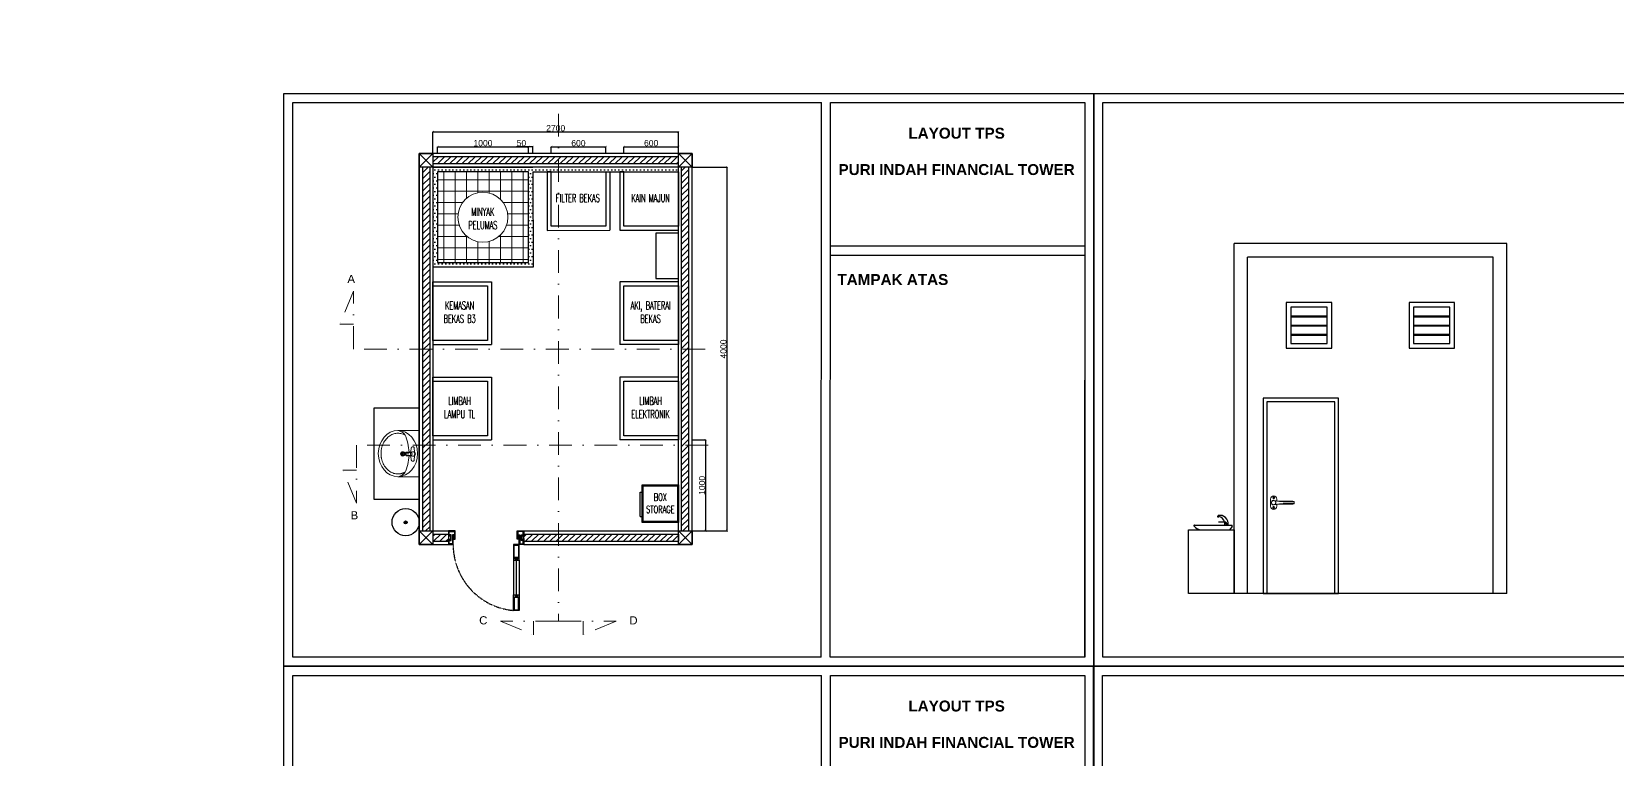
# Model space of a CAD drawing. Header units: millimetres. Extents: x -115011 to 94068, y -14280 to 53583.
# Drawn here: x 8364 to 25805, y 16428 to 24430 of the extents above; entities that cross this region are included whole.
import ezdxf

# ---------------------------------------------------------------- set-up
doc = ezdxf.new("R2010")
doc.units = ezdxf.units.MM
for name, pattern in [('DASHDOT', [1, 0.5, -0.25, 0, -0.25]), ('DASHED', [0.75, 0.5, -0.25]), ('HIDDEN', [0.375, 0.25, -0.125])]:
    doc.linetypes.add(name, pattern=pattern)
doc.layers.add('001_Dark_1 5', color=7, linetype='Continuous', lineweight=0)
doc.layers.add('inst ME', color=7, linetype='Continuous', lineweight=13)
doc.layers.add('ALM', color=120, linetype='Continuous')
doc.styles.add('300', font='rs.shx', dxfattribs={"width": 0.6, "height": 100})
doc.styles.get("Standard").update_dxf_attribs({"font": 'arial.ttf'})
doc.dimstyles.new('ISO-25', dxfattribs={"dimtxt": 67.5, "dimasz": 22.5, "dimexe": 1.25, "dimexo": 0.625, "dimgap": 5.63, "dimtad": 1, "dimtoh": 1, "dimdec": 0, "dimtxsty": 'Standard', "dimblk": 'ARCHTICK', "dimcen": 2.5, "dimclrd": 40, "dimclre": 40, "dimclrt": 1, "dimadec": 0, "dimazin": 0, "dimtfac": 1, "dimtdec": 0, "dimtmove": 0, "dimatfit": 3, "dimldrblk": 'BOXFILLED', "dimfxl": 1, "dimarcsym": 0})
pattern_1 = [(45, (6508.877, 15647.33), (-33.67596, 33.67596), [])]

# ---------------------------------------------------------------- blocks, each defined once
blk = doc.blocks.new('A$C33FC0FF0')
at = {"lineweight": 5}
for p, q in [((0, 0.451), (0.508, 0.451)), ((0, 0.216), (0, 0.451)), ((0.179, 0.373), (0.179, 0.381)), ((0.235, 0.357), (0.189, 0.363)), ((0.193, 0.394), (0.234, 0.398)), ((0.234, 0.38), (0.24, 0.306)), ((0.241, 0.356), (0.245, 0.306)), ((0.276, 0.355), (0.271, 0.306)), ((0.283, 0.38), (0.277, 0.306)), ((0.281, 0.357), (0.327, 0.363)), ((0.324, 0.394), (0.283, 0.398)), ((0.337, 0.373), (0.337, 0.381)), ((0.508, 0.216), (0.508, 0.451)), ((0.284, 0.267), (0.232, 0.267)), ((0.248, 0.297), (0.25, 0.284)), ((0.258, 0.336), (0.258, 0.239)), ((0.268, 0.297), (0.266, 0.284))]:
    blk.add_line(p, q, dxfattribs=at)
for radius in [0.0238, 0.0218, 0.0168]:
    blk.add_circle((0.257, 0.268), radius, dxfattribs=at)
for centre, radius, start, end in [((0.192, 0.381), 0.0129, 87.0247, 181.3762), ((0.19, 0.375), 0.0115, 188.6096, 263.9713), ((0.258, 0.38), 0.0249, 351.5466, 188.4534), ((0.233, 0.41), 0.0115, 274.681, 310.7525), ((0.258, 0.38), 0.0277, 49.1745, 130.7525), ((0.258, 0.38), 0.0219, 37.1419, 142.8581), ((0.258, 0.355), 0.0175, 352.5304, 188.6494), ((0.243, 0.359), 0.00379, 241.8872, 322.8859), ((0.26, 0.377), 0.0251, 235.2792, 265.1488), ((0.256, 0.38), 0.0276, 274.5723, 303.0138), ((0.274, 0.359), 0.00379, 217.1141, 298.1128), ((0.284, 0.41), 0.0115, 229.1745, 265.319), ((0.324, 0.381), 0.0129, 358.6238, 92.9753), ((0.326, 0.375), 0.0115, 276.0287, 351.3904), ((0.136, 0.189), 0.138, 131.9061, 168.5305), ((0.255, -0.167), 0.505, 91.752, 114.6686), ((0.258, 0.315), 0.0207, 206.0612, 333.9388), ((0.258, 0.313), 0.015, 209.6977, 330.3023), ((0.258, 0.291), 0.0104, 220.6132, 319.3868), ((0.255, -0.167), 0.505, 65.3314, 87.4489), ((0.373, 0.189), 0.138, 11.4697, 48.0939)]:
    blk.add_arc(centre, radius, start, end, dxfattribs=at)
at = {"lineweight": 5, "extrusion": (5.55112e-17, -3.33067e-16, -1)}
blk.add_ellipse((0.254, 0.216), major_axis=(0.254, 0), ratio=0.850394, dxfattribs=at)
at = {"lineweight": 5}
blk.add_open_spline([(0.457, 0.295), (0.458, 0.293), (0.459, 0.291), (0.46, 0.288), (0.461, 0.287), (0.462, 0.285), (0.462, 0.284), (0.463, 0.283), (0.463, 0.283), (0.463, 0.282), (0.464, 0.281), (0.464, 0.28), (0.465, 0.279), (0.466, 0.277), (0.466, 0.276), (0.467, 0.274), (0.467, 0.273), (0.468, 0.271), (0.468, 0.27), (0.469, 0.268), (0.469, 0.267), (0.47, 0.265), (0.47, 0.265), (0.47, 0.264), (0.47, 0.264), (0.471, 0.263), (0.471, 0.262), (0.471, 0.261), (0.471, 0.261), (0.472, 0.26), (0.472, 0.26), (0.472, 0.26), (0.472, 0.259), (0.472, 0.258), (0.472, 0.258), (0.473, 0.257), (0.473, 0.256), (0.473, 0.255), (0.473, 0.255), (0.473, 0.253), (0.474, 0.252), (0.474, 0.25), (0.474, 0.249), (0.475, 0.247), (0.475, 0.247), (0.475, 0.245), (0.475, 0.244), (0.476, 0.242), (0.476, 0.241), (0.476, 0.239), (0.476, 0.238), (0.477, 0.236), (0.477, 0.235), (0.477, 0.233), (0.477, 0.232), (0.477, 0.229), (0.478, 0.228), (0.478, 0.224), (0.478, 0.222), (0.478, 0.219), (0.478, 0.218), (0.478, 0.217), (0.478, 0.216), (0.478, 0.216), (0.478, 0.202), (0.476, 0.187), (0.469, 0.164), (0.466, 0.157), (0.459, 0.141), (0.455, 0.134), (0.449, 0.125), (0.448, 0.123), (0.443, 0.116), (0.439, 0.111), (0.428, 0.099), (0.421, 0.092), (0.407, 0.08), (0.399, 0.074), (0.383, 0.064), (0.374, 0.059), (0.356, 0.05), (0.347, 0.047), (0.329, 0.04), (0.319, 0.038), (0.305, 0.035), (0.3, 0.034), (0.291, 0.032), (0.286, 0.032), (0.277, 0.031), (0.272, 0.03), (0.263, 0.03), (0.259, 0.03), (0.254, 0.03), (0.254, 0.03), (0.249, 0.03), (0.245, 0.03), (0.236, 0.03), (0.231, 0.031), (0.222, 0.032), (0.217, 0.032), (0.208, 0.034), (0.203, 0.035), (0.189, 0.038), (0.179, 0.04), (0.161, 0.047), (0.152, 0.05), (0.134, 0.059), (0.125, 0.064), (0.109, 0.074), (0.101, 0.08), (0.087, 0.092), (0.08, 0.099), (0.068, 0.112), (0.062, 0.119), (0.053, 0.134), (0.049, 0.141), (0.042, 0.157), (0.039, 0.164), (0.032, 0.187), (0.03, 0.202), (0.03, 0.23), (0.032, 0.245), (0.039, 0.268), (0.042, 0.275), (0.047, 0.287), (0.049, 0.291), (0.051, 0.294)], degree=3, knots=[2.909358, 2.909358, 2.909358, 2.909358, 3.057135, 3.057135, 3.131023, 3.131023, 3.204911, 3.204911, 3.223577, 3.223577, 3.278799, 3.278799, 3.352687, 3.352687, 3.426575, 3.426575, 3.500463, 3.500463, 3.574351, 3.574351, 3.64824, 3.64824, 3.685184, 3.685184, 3.722128, 3.722128, 3.759072, 3.759072, 3.796016, 3.796016, 3.796675, 3.796675, 3.83296, 3.83296, 3.869904, 3.869904, 3.906848, 3.906848, 3.943792, 3.943792, 4.01768, 4.01768, 4.091568, 4.091568, 4.165457, 4.165457, 4.239345, 4.239345, 4.313233, 4.313233, 4.387121, 4.387121, 4.461009, 4.461009, 4.534897, 4.534897, 4.682673, 4.682673, 4.83045, 4.83045, 4.904338, 4.904338, 4.942871, 4.942871, 4.942871, 5.090647, 5.090647, 5.164535, 5.164535, 5.238424, 5.238424, 5.257089, 5.257089, 5.312312, 5.312312, 5.3862, 5.3862, 5.460088, 5.460088, 5.533976, 5.533976, 5.607864, 5.607864, 5.681752, 5.681752, 5.718696, 5.718696, 5.755641, 5.755641, 5.792585, 5.792585, 5.829529, 5.829529, 5.830188, 5.830188, 5.866473, 5.866473, 5.903417, 5.903417, 5.940361, 5.940361, 5.977305, 5.977305, 6.051193, 6.051193, 6.125081, 6.125081, 6.198969, 6.198969, 6.272857, 6.272857, 6.346746, 6.346746, 6.420634, 6.420634, 6.494522, 6.494522, 6.56841, 6.56841, 6.716186, 6.716186, 6.863963, 6.863963, 6.937851, 6.937851, 6.976384, 6.976384, 6.976384, 6.976384], dxfattribs=at)
blk = doc.blocks.new('_ArchTick')
at = {"color": 0, "linetype": 'ByBlock', "const_width": 0.15}
blk.add_lwpolyline([(-0.5, -0.5), (0.5, 0.5)], dxfattribs=at)
blk = doc.blocks.new('*D18')
at = {"color": 40, "lineweight": -2, "transparency": 16777216}
for p, q in [((15628, 22940), (16014, 22940)), ((16013, 18940), (16013, 22940)), ((15628, 18940), (16014, 18940))]:
    blk.add_line(p, q, dxfattribs=at)
at = {"layer": 'Defpoints', "color": 0, "transparency": 16777216}
for p in [(15628, 22940), (16013, 22940), (15628, 18940)]:
    blk.add_point(p, dxfattribs=at)
at = {"color": 40, "lineweight": -2, "transparency": 16777216, "xscale": 22.5, "yscale": 22.5, "zscale": 22.5}
for p, rotation in [((16013, 22940), 90), ((16013, 18940), 270)]:
    blk.add_blockref('_ArchTick', p, dxfattribs=dict(at, rotation=rotation))
at = {"color": 1, "transparency": 16777216, "insert": (15973, 20940), "char_height": 67.5, "attachment_point": 5, "rotation": 90}
blk.add_mtext('4000', dxfattribs=at)
blk = doc.blocks.new('_BoxFilled')
at = {"color": 0, "linetype": 'ByBlock', "lineweight": -2}
blk.add_line((-0.5, 0), (-1, 0), dxfattribs=at)
at = {"color": 0, "linetype": 'ByBlock'}
blk.add_solid([(-0.5, 0.5), (0.5, 0.5), (-0.5, -0.5), (0.5, -0.5)], dxfattribs=at)
blk = doc.blocks.new('*D24')
at = {"color": 40, "lineweight": -2, "transparency": 16777216}
for p, q in [((12778, 23090), (12778, 23330)), ((12778, 23328), (15478, 23328)), ((15478, 23090), (15478, 23330))]:
    blk.add_line(p, q, dxfattribs=at)
at = {"layer": 'Defpoints', "color": 0, "transparency": 16777216}
for p in [(15478, 23328), (12778, 23090), (15478, 23090)]:
    blk.add_point(p, dxfattribs=at)
at = {"color": 40, "lineweight": -2, "transparency": 16777216, "xscale": 22.5, "yscale": 22.5, "zscale": 22.5, "rotation": 180}
blk.add_blockref('_ArchTick', (12778, 23328), dxfattribs=at)
at = {"color": 40, "lineweight": -2, "transparency": 16777216, "xscale": 22.5, "yscale": 22.5, "zscale": 22.5}
blk.add_blockref('_ArchTick', (15478, 23328), dxfattribs=at)
at = {"color": 1, "transparency": 16777216, "insert": (14128, 23368), "char_height": 67.5, "attachment_point": 5}
blk.add_mtext('2700', dxfattribs=at)
blk = doc.blocks.new('*D19')
at = {"color": 40, "lineweight": -2, "transparency": 16777216}
for p, q in [((12828, 23090), (12828, 23165)), ((12828, 23164), (13828, 23164)), ((13828, 23090), (13828, 23165))]:
    blk.add_line(p, q, dxfattribs=at)
at = {"layer": 'Defpoints', "color": 0, "transparency": 16777216}
for p in [(12828, 23090), (13828, 23164), (13828, 23090)]:
    blk.add_point(p, dxfattribs=at)
at = {"color": 40, "lineweight": -2, "transparency": 16777216, "xscale": 22.5, "yscale": 22.5, "zscale": 22.5, "rotation": 180}
blk.add_blockref('_ArchTick', (12828, 23164), dxfattribs=at)
at = {"color": 40, "lineweight": -2, "transparency": 16777216, "xscale": 22.5, "yscale": 22.5, "zscale": 22.5}
blk.add_blockref('_ArchTick', (13828, 23164), dxfattribs=at)
at = {"color": 1, "transparency": 16777216, "insert": (13328, 23204), "char_height": 67.5, "attachment_point": 5}
blk.add_mtext('1000', dxfattribs=at)
blk = doc.blocks.new('*D20')
at = {"color": 40, "lineweight": -2, "transparency": 16777216}
for p, q in [((13828, 23164), (13697, 23164)), ((13828, 23090), (13828, 23165)), ((13878, 23164), (13828, 23164)), ((13878, 23090), (13878, 23165))]:
    blk.add_line(p, q, dxfattribs=at)
at = {"layer": 'Defpoints', "color": 0, "transparency": 16777216}
for p in [(13828, 23164), (13828, 23090), (13878, 23090)]:
    blk.add_point(p, dxfattribs=at)
at = {"color": 40, "lineweight": -2, "transparency": 16777216, "xscale": 22.5, "yscale": 22.5, "zscale": 22.5, "rotation": 180}
blk.add_blockref('_ArchTick', (13828, 23164), dxfattribs=at)
at = {"color": 40, "lineweight": -2, "transparency": 16777216, "xscale": 22.5, "yscale": 22.5, "zscale": 22.5}
blk.add_blockref('_ArchTick', (13878, 23164), dxfattribs=at)
at = {"color": 1, "transparency": 16777216, "insert": (13751, 23204), "char_height": 67.5, "attachment_point": 5}
blk.add_mtext('50', dxfattribs=at)
blk = doc.blocks.new('*D21')
at = {"color": 40, "lineweight": -2, "transparency": 16777216}
for p, q in [((14078, 23090), (14078, 23165)), ((14078, 23164), (14678, 23164)), ((14678, 23090), (14678, 23165))]:
    blk.add_line(p, q, dxfattribs=at)
at = {"layer": 'Defpoints', "color": 0, "transparency": 16777216}
for p in [(14078, 23090), (14678, 23164), (14678, 23090)]:
    blk.add_point(p, dxfattribs=at)
at = {"color": 40, "lineweight": -2, "transparency": 16777216, "xscale": 22.5, "yscale": 22.5, "zscale": 22.5, "rotation": 180}
blk.add_blockref('_ArchTick', (14078, 23164), dxfattribs=at)
at = {"color": 40, "lineweight": -2, "transparency": 16777216, "xscale": 22.5, "yscale": 22.5, "zscale": 22.5}
blk.add_blockref('_ArchTick', (14678, 23164), dxfattribs=at)
at = {"color": 1, "transparency": 16777216, "insert": (14378, 23204), "char_height": 67.5, "attachment_point": 5}
blk.add_mtext('600', dxfattribs=at)
blk = doc.blocks.new('*D22')
at = {"color": 40, "lineweight": -2, "transparency": 16777216}
for p, q in [((14878, 23090), (14878, 23165)), ((14878, 23164), (15478, 23164)), ((15478, 23090), (15478, 23165))]:
    blk.add_line(p, q, dxfattribs=at)
at = {"layer": 'Defpoints', "color": 0, "transparency": 16777216}
for p in [(14878, 23090), (15478, 23164), (15478, 23090)]:
    blk.add_point(p, dxfattribs=at)
at = {"color": 40, "lineweight": -2, "transparency": 16777216, "xscale": 22.5, "yscale": 22.5, "zscale": 22.5, "rotation": 180}
blk.add_blockref('_ArchTick', (14878, 23164), dxfattribs=at)
at = {"color": 40, "lineweight": -2, "transparency": 16777216, "xscale": 22.5, "yscale": 22.5, "zscale": 22.5}
blk.add_blockref('_ArchTick', (15478, 23164), dxfattribs=at)
at = {"color": 1, "transparency": 16777216, "insert": (15178, 23204), "char_height": 67.5, "attachment_point": 5}
blk.add_mtext('600', dxfattribs=at)
blk = doc.blocks.new('*D23')
at = {"color": 40, "lineweight": -2, "transparency": 16777216}
for p, q in [((15628, 19940), (15779, 19940)), ((15778, 18940), (15778, 19940)), ((15628, 18940), (15779, 18940))]:
    blk.add_line(p, q, dxfattribs=at)
at = {"layer": 'Defpoints', "color": 0, "transparency": 16777216}
for p in [(15628, 19940), (15778, 19940), (15628, 18940)]:
    blk.add_point(p, dxfattribs=at)
at = {"color": 40, "lineweight": -2, "transparency": 16777216, "xscale": 22.5, "yscale": 22.5, "zscale": 22.5}
for p, rotation in [((15778, 19940), 90), ((15778, 18940), 270)]:
    blk.add_blockref('_ArchTick', p, dxfattribs=dict(at, rotation=rotation))
at = {"color": 1, "transparency": 16777216, "insert": (15738, 19440), "char_height": 67.5, "attachment_point": 5, "rotation": 90}
blk.add_mtext('1000', dxfattribs=at)
blk = doc.blocks.new('*D32')
at = {"color": 40, "lineweight": -2, "transparency": 16777216}
for p, q in [((11250, 53571), (8448, 53571)), ((8449, 32571), (8449, 53571)), ((11250, 32571), (8448, 32571)), ((21069, 2671), (21069, 2520)), ((22069, 2671), (22069, 2520)), ((21069, 2522), (22069, 2522))]:
    blk.add_line(p, q, dxfattribs=at)
at = {"layer": 'Defpoints', "color": 0, "transparency": 16777216}
for p in [(8449, 53571), (11251, 53571), (11251, 32571), (21069, 2672), (22069, 2672), (22069, 2522)]:
    blk.add_point(p, dxfattribs=at)
at = {"color": 40, "lineweight": -2, "transparency": 16777216, "xscale": 22.5, "yscale": 22.5, "zscale": 22.5}
for p, rotation in [((8449, 53571), 90), ((8449, 32571), 270), ((21069, 2522), 180)]:
    blk.add_blockref('_ArchTick', p, dxfattribs=dict(at, rotation=rotation))
blk.add_blockref('_ArchTick', (22069, 2522), dxfattribs=at)
at = {"color": 1, "transparency": 16777216, "insert": (8409, 43071), "char_height": 67.5, "attachment_point": 5, "rotation": 90}
blk.add_mtext('21000', dxfattribs=at)
at = {"color": 1, "transparency": 16777216, "insert": (21569, 2562), "char_height": 67.5, "attachment_point": 5}
blk.add_mtext('1000', dxfattribs=at)

msp = doc.modelspace()

# ---------------------------------------------------------------- hatches: boundary and pattern name
at = {"true_color": 0xed1f24}
h = msp.add_hatch(dxfattribs=at)
h.set_pattern_fill('ANSI31', color=240, scale=15)
h.set_pattern_definition(pattern_1)
h.paths.add_polyline_path([(15592.7, 22939.9), (15512.7, 22939.9), (15512.7, 18939.9), (15592.7, 18939.9)])
h.paths.add_polyline_path([(12777.7, 23054.9), (12777.7, 22974.9), (15477.7, 22974.9), (15477.7, 23054.9)])
h.paths.add_polyline_path([(12662.7, 18939.9), (12742.7, 18939.9), (12742.7, 22939.9), (12662.7, 22939.9)])
h = msp.add_hatch()
h.set_pattern_fill('DOTS', color=256, scale=25)
h.set_pattern_definition([(0, (6508.877, 15647.33), (19.84375, 39.6875), [0, -39.6875])])
h.paths.add_polyline_path([(15477.7, 22939.9), (12777.7, 22939.9), (12777.7, 21839.9), (13877.7, 21839.9), (13875.9, 22889.9), (15477.7, 22889.9)])
h.paths.add_polyline_path([(13827.7, 22889.9), (13827.7, 21889.9), (12827.7, 21889.9), (12827.7, 22889.9)], flags=16)
h = msp.add_hatch(dxfattribs=at)
h.set_pattern_fill('ANSI31', color=240, scale=15)
h.set_pattern_definition(pattern_1)
h.paths.add_polyline_path([(12777.7, 18904.9), (12777.7, 18824.9), (12947.4, 18824.9), (12947.4, 18904.9)])
h = msp.add_hatch(dxfattribs=at)
h.set_pattern_fill('ANSI31', color=240, scale=15)
h.set_pattern_definition([(45, (6236.53, 15647.33), (-33.67596, 33.67596), [])])
h.paths.add_polyline_path([(13717.1, 18887.5), (13710.3, 18874), (13711.2, 18872.5), (13718, 18886)])
h = msp.add_hatch(dxfattribs=at)
h.set_pattern_fill('ANSI31', color=240, scale=15)
h.set_pattern_definition(pattern_1)
h.paths.add_polyline_path([(13777.7, 18904.9), (13777.7, 18824.9), (15477.7, 18824.9), (15477.7, 18904.9)])
at = {"layer": 'inst ME'}
h = msp.add_hatch(dxfattribs=at)
h.set_pattern_fill('ANSI37', color=129, scale=1000, angle=45)
h.set_pattern_definition([(90, (10771.03, 9925.95), (-125, 0), []), (180, (10771.03, 9925.95), (-7e-15, -125), [])])
h.paths.add_polyline_path([(13827.7, 22889.9), (12827.7, 22889.9), (12827.7, 21889.9), (13827.7, 21889.9)])
h.paths.add_polyline_path([(13602.7, 22389.9, -1), (13052.7, 22389.9, -1)], flags=16)
h.paths.add_polyline_path([(13204.7, 22309.7), (13449.8, 22309.7), (13449.8, 22441.7), (13204.7, 22441.7)], flags=8)

# ---------------------------------------------------------------- linework, layer by layer
at = {"linetype": 'Continuous'}
for p, q in [((15055.5, 19365.5), (15077.7, 19365.5)), ((15055.5, 19098.8), (15055.5, 19365.5)), ((15077.7, 19447.6), (15477.7, 19447.6)), ((15077.7, 19032.2), (15077.7, 19447.6)), ((15088.9, 19436.5), (15466.6, 19436.5)), ((15088.9, 19043.3), (15088.9, 19436.5)), ((15466.6, 19436.5), (15466.6, 19043.3)), ((15477.7, 19447.6), (15477.7, 19032.2)), ((15477.7, 19032.2), (15077.7, 19032.2)), ((15466.6, 19043.3), (15088.9, 19043.3))]:
    msp.add_line(p, q, dxfattribs=at)
for points in [[(11137.7, 23751), (20047.7, 23751), (20047.7, 17451), (11137.7, 17451), (11137.7, 23751)], [(17051.5, 23751), (20047.7, 23751), (20043.5, 17451), (17047.2, 17451)], [(20047.7, 23751), (28957.7, 23751), (28957.7, 17451), (20047.7, 17451), (20047.7, 23751)], [(17047.3, 17551), (11237.7, 17551), (11237.7, 23651), (17051.4, 23651)], [(17047.3, 17551), (17051.4, 23651)], [(17151.4, 23651), (19947.7, 23651), (19947.7, 17551), (17147.3, 17551)], [(25957.3, 17551), (20147.7, 17551), (20147.7, 23651), (25961.4, 23651)], [(13777.7, 18789.9), (15627.7, 18789.9), (15627.7, 23089.9), (12627.7, 23089.9), (12627.7, 18789.9), (12947.4, 18789.9)], [(15477.7, 23054.9), (12777.7, 23054.9)], [(12627.7, 18939.9), (12627.7, 22939.9)], [(12662.7, 22939.9), (12662.7, 18939.9)], [(12742.7, 22939.9), (12742.7, 18939.9)], [(15477.7, 22974.9), (12777.7, 22974.9)], [(13702.8, 18939.9), (15477.7, 18939.9), (15477.7, 22939.9), (12777.7, 22939.9), (12777.7, 18939.9)], [(12777.7, 22939.9), (12777.7, 21839.9)], [(12777.7, 22939.9), (13875.8, 22939.9)], [(13877.9, 22889.9), (13879.7, 21839.9), (12777.7, 21839.9)], [(12827.7, 21889.9), (13827.7, 21889.9), (13827.7, 22889.9), (12827.7, 22889.9), (12827.7, 21889.9)], [(13877.9, 22889.9), (15477.7, 22889.9)], [(14077.9, 22889.9), (14032.9, 22889.9), (14032.9, 22289.9), (14032.9, 22244.9), (14723.3, 22245.9)], [(14077.9, 22889.9), (14677.9, 22889.9), (14677.9, 22289.9), (14077.9, 22289.9), (14077.9, 22889.9)], [(14678.3, 22889.9), (14723.3, 22889.9), (14723.3, 22245.9)], [(14877.7, 22889.9), (14832.7, 22889.9), (14832.7, 22245.9)], [(14877.7, 22889.9), (15477.7, 22889.9), (15477.7, 22289.9), (14877.7, 22289.9), (14877.7, 22889.9)], [(15512.7, 18939.9), (15512.7, 22939.9)], [(15592.7, 18939.9), (15592.7, 22939.9)], [(14832.7, 22246.1), (15477.7, 22247.1)], [(15227.7, 22213.7), (15227.7, 21713.7), (15477.7, 21713.7), (15477.7, 22213.7), (15227.7, 22213.7)], [(17150.3, 22073.2), (19947.7, 22073.2)], [(21588.9, 18250.2), (21588.9, 22100.2)], [(24588.9, 22100.2), (21588.9, 22100.2)], [(24588.9, 18250.2), (24588.9, 22100.2)], [(17150.3, 21973.2), (19947.7, 21973.2)], [(21738.9, 18250.2), (21738.9, 21950.2)], [(24438.9, 21950.2), (21738.9, 21950.2)], [(24438.9, 18250.2), (24438.9, 21950.2)], [(12777.7, 21635.3), (12777.7, 21680.3), (13377.7, 21680.3), (13422.7, 21680.3), (13421.7, 20989.9)], [(13377.7, 21634.9), (13377.7, 21034.9), (12777.7, 21034.9), (12777.7, 21634.9), (13377.7, 21634.9)], [(15477.7, 21635.3), (15477.7, 21680.3), (14877.7, 21680.3), (14832.7, 21680.3), (14833.8, 20989.9)], [(15477.7, 21635.3), (15477.7, 21035.3), (14877.7, 21035.3), (14877.7, 21635.3), (15477.7, 21635.3)], [(22613.9, 21400.2), (22213.9, 21400.2), (22213.9, 21000.2), (22613.9, 21000.2), (22613.9, 21400.2)], [(22213.9, 21303.6), (22613.9, 21303.6)], [(22213.9, 21293.6), (22613.9, 21293.6)], [(23963.9, 21400.2), (23563.9, 21400.2), (23563.9, 21000.2), (23963.9, 21000.2), (23963.9, 21400.2)], [(23563.9, 21303.6), (23963.9, 21303.6)], [(23563.9, 21293.6), (23963.9, 21293.6)], [(22213.9, 21203.6), (22613.9, 21203.6)], [(22213.9, 21193.6), (22613.9, 21193.6)], [(22213.9, 21103.6), (22613.9, 21103.6)], [(23563.9, 21203.6), (23963.9, 21203.6)], [(23563.9, 21193.6), (23963.9, 21193.6)], [(23563.9, 21103.6), (23963.9, 21103.6)], [(12777.7, 21034.9), (12777.7, 20989.9), (13421.7, 20989.9)], [(15477.7, 21034.9), (15477.7, 20989.9), (14833.8, 20989.9)], [(22213.9, 21093.6), (22613.9, 21093.6)], [(23563.9, 21093.6), (23963.9, 21093.6)], [(12777.7, 20585.3), (12777.7, 20630.3), (13377.7, 20630.3), (13422.7, 20630.3), (13421.7, 19939.9)], [(13377.7, 20584.9), (13377.7, 19984.9), (12777.7, 19984.9), (12777.7, 20584.9), (13377.7, 20584.9)], [(15477.7, 20585.3), (15477.7, 20630.3), (14877.7, 20630.3), (14832.7, 20630.3), (14833.8, 19939.9)], [(15477.7, 20585.3), (15477.7, 19985.3), (14877.7, 19985.3), (14877.7, 20585.3), (15477.7, 20585.3)], [(12627.7, 18789.9), (12627.7, 19289.9), (12627.7, 20289.9), (12127.7, 20289.9), (12127.7, 19289.9), (12627.7, 19289.9)], [(22738.9, 18250.2), (22738.9, 20400.2), (21908.5, 20400.2), (21908.5, 18250.2), (22738.9, 18250.2)], [(22698.9, 18250.2), (22698.9, 20360.2), (21948.5, 20360.2), (21948.5, 18250.2)], [(12777.7, 19984.9), (12777.7, 19939.9), (13421.7, 19939.9)], [(15477.7, 19984.9), (15477.7, 19939.9), (14833.8, 19939.9)], [(12461, 19033), (12494.5, 19032.9)], [(12477.7, 19032.9), (12477.7, 19049.6)], [(12477.7, 19049.6), (12477.7, 19016.2)], [(15055.5, 19098.8), (15077.7, 19098.8)], [(21407.8, 19094.8), (21417.3, 19090.7)], [(21410.7, 19102.4), (21413.8, 19107.9)], [(21410.7, 19102.4), (21420.2, 19098.3)], [(21523.5, 19004), (21498.4, 19036.2), (21416.9, 19036.2)], [(21509.1, 19004), (21491.6, 19031), (21416.9, 19036.2)], [(12777.7, 18939.9), (12950.2, 18939.9)], [(12777.7, 18939.9), (13022.2, 18939.9)], [(12777.7, 18904.9), (12947.4, 18904.9)], [(12947.4, 18939.9), (12947.4, 18789.9)], [(13777.7, 18790.1), (13777.7, 18939.9)], [(13777.7, 18904.9), (15477.7, 18904.9)], [(15477.7, 18904.9), (15477.7, 18824.9)], [(21154.5, 19004), (21569.4, 19004)], [(21567.2, 18987.4), (21539.2, 18950.5)], [(12777.7, 18824.9), (12947.4, 18824.9)], [(13777.7, 18824.9), (15477.7, 18824.9)], [(24588.9, 18250.2), (21588.9, 18250.2)], [(11137.7, 17451), (20047.7, 17451), (20047.7, 11151), (11137.7, 11151), (11137.7, 17451)], [(17051.5, 17451), (20047.7, 17451), (20043.5, 11151), (17047.2, 11151)], [(20043.5, 17451), (28953.5, 17451), (28953.5, 11151), (20043.5, 11151), (20043.5, 17451)], [(17047.3, 11251), (11237.7, 11251), (11237.7, 17351), (17051.4, 17351)], [(17047.3, 11251), (17051.4, 17351)], [(17151.4, 17351), (19947.7, 17351), (19947.7, 11251), (17147.3, 11251)], [(25953.1, 11251), (20143.5, 11251), (20143.5, 17351), (25957.2, 17351)]]:
    msp.add_lwpolyline(points)
for points in [[(19943.6, 17551), (17147.3, 17551), (17151.4, 23651), (19947.7, 23651)], [(22663.9, 21450.2), (22163.9, 21450.2), (22163.9, 20950.2), (22663.9, 20950.2)], [(24013.9, 21450.2), (23513.9, 21450.2), (23513.9, 20950.2), (24013.9, 20950.2)], [(21088.9, 18950.5), (21588.9, 18950.5), (21588.9, 18250.2), (21088.9, 18250.2)], [(19943.6, 11251), (17147.3, 11251), (17151.4, 17351), (19947.7, 17351)]]:
    msp.add_lwpolyline(points, close=True)
at = {"color": 1}
for points in [[(12627.7, 23089.9), (12777.7, 23089.9), (12777.7, 22939.9), (12627.7, 22939.9), (12627.7, 23089.9)], [(12627.7, 22939.9), (12777.7, 23089.9)], [(12777.7, 22939.9), (12627.7, 23089.9)], [(15477.7, 23089.9), (15627.7, 23089.9), (15627.7, 22939.9), (15477.7, 22939.9), (15477.7, 23089.9)], [(15477.7, 22939.9), (15627.7, 23089.9)], [(15627.7, 22939.9), (15477.7, 23089.9)], [(12627.7, 18939.9), (12777.7, 18939.9), (12777.7, 18789.9), (12627.7, 18789.9), (12627.7, 18939.9)], [(12627.7, 18789.9), (12777.7, 18939.9)], [(12777.7, 18789.9), (12627.7, 18939.9)], [(15477.7, 18939.9), (15627.7, 18939.9), (15627.7, 18789.9), (15477.7, 18789.9), (15477.7, 18939.9)], [(15477.7, 18789.9), (15627.7, 18939.9)], [(15627.7, 18789.9), (15477.7, 18939.9)]]:
    msp.add_lwpolyline(points, dxfattribs=at)
for centre, radius in [((12477.8, 19036.2), 150), ((12477.7, 19032.9), 16.7), ((12477.7, 19032.9), 6.71)]:
    msp.add_circle(centre, radius)
for centre, radius, start, end in [((21412.5, 19097.4), 5.3, 109.16359, 208.99769), ((21434.8, 19020.2), 90.2, 349.6598, 103.51023), ((21414.3, 19096.2), 6.23, 298.458, 19.70328), ((21409, 19020.7), 78.4, 11.35825, 81.80537), ((21409, 19020.7), 78.4, 347.69394, 7.67308), ((21153.7, 18997.4), 6.68, 83.40232, 225.4), ((21260.1, 19097), 152.4, 223.2171, 254.00817), ((21552.6, 18997.7), 17.9, 324.71605, 20.62727)]:
    msp.add_arc(centre, radius, start, end)
at = {"layer": '001_Dark_1 5', "linetype": 'Continuous'}
for p, q in [((21990.4, 19289.9), (21990.4, 19210.6)), ((22059.2, 19269.6), (22059.2, 19289.9)), ((22059.2, 19210.6), (22059.2, 19230.9)), ((22122, 19266.6), (22221.2, 19266.6)), ((22221.2, 19233.8), (22122, 19233.8)), ((22131.5, 19261), (22248.8, 19261)), ((22248.8, 19239.5), (22131.5, 19239.5)), ((22251.2, 19261), (22251.2, 19239.5))]:
    msp.add_line(p, q, dxfattribs=at)
at = {"layer": '001_Dark_1 5', "linetype": 'DASHED'}
for centre, radius in [((22024.8, 19303.2), 10.6), ((22024.8, 19197.3), 10.6), ((22024.8, 19303.2), 6.35), ((22024.8, 19197.3), 6.35)]:
    msp.add_circle(centre, radius, dxfattribs=at)
at = {"layer": '001_Dark_1 5', "linetype": 'Continuous'}
for centre, radius, start, end in [((22024.8, 19289.9), 34.4, 0, 180), ((22024.8, 19210.6), 34.4, 180, 0), ((22024.8, 19250.2), 25.4, 58.7771, 301.2229), ((22024.8, 19250.2), 23.3, 81.90917, 278.09083), ((22122, 19934.3), 667.7, 261.90917, 270), ((22122, 18566.2), 667.7, 90, 98.09083), ((22140.2, 19766.7), 505.7, 259.55562, 269.02108), ((22140.2, 18733.8), 505.7, 90.97892, 100.44438), ((22219.8, 19160.3), 106.3, 73.28547, 89.26281), ((22219.8, 19340.2), 106.3, 270.73719, 286.71453), ((22250, 19261), 1.19, 0, 73.31327), ((22250, 19239.5), 1.19, 286.68673, 0)]:
    msp.add_arc(centre, radius, start, end, dxfattribs=at)
at = {"layer": '001_Dark_1 5', "linetype": 'DASHED'}
for radius, start, end in [(23.3, 278.09083, 81.90917), (25.4, 301.2229, 58.7771)]:
    msp.add_arc((22024.8, 19250.2), radius, start, end, dxfattribs=at)
at = {"layer": 'ALM'}
for p, q in [((13665.4, 18617.9), (13665.4, 18236.8)), ((13725.3, 18617.9), (13725.3, 18236.8))]:
    msp.add_line(p, q, dxfattribs=at)
for points in [[(12999.8, 18887.5), (13008, 18887.5), (13014.7, 18874), (13022.2, 18874), (13022.2, 18939.9), (12947.4, 18939.9), (12947.4, 18874), (12954.8, 18874), (12961.6, 18887.5), (12969.1, 18887.5), (12969.1, 18865), (12969.1, 18842.5), (12961.6, 18842.5), (12954.8, 18856), (12947.4, 18856), (12947.4, 18790.1), (12999.8, 18790.1)], [(12992.3, 18797.6), (12954.8, 18797.6), (12954.8, 18835), (12976.6, 18835), (12976.6, 18865), (12976.6, 18894.9), (12954.8, 18894.9), (12954.8, 18932.4), (13014.7, 18932.4), (13014.7, 18894.9), (12992.3, 18894.9)], [(13022.2, 18872.5), (13013.8, 18872.5), (13007.1, 18886), (13001.3, 18886), (13001.3, 18865), (13014.7, 18865), (13014.7, 18857.5), (13001.3, 18857.5), (13001.3, 18850), (13022.2, 18850)], [(13725.3, 18887.5), (13717.1, 18887.5), (13710.3, 18874), (13702.8, 18874), (13702.8, 18939.9), (13777.7, 18939.9), (13777.7, 18874), (13770.2, 18874), (13763.5, 18887.5), (13756, 18887.5), (13756, 18865), (13756, 18842.5), (13763.5, 18842.5), (13770.2, 18856), (13777.7, 18856), (13777.7, 18790.1), (13725.3, 18790.1)], [(13702.8, 18872.5), (13711.2, 18872.5), (13718, 18886), (13723.8, 18886), (13723.8, 18865), (13710.3, 18865), (13710.3, 18857.5), (13723.8, 18857.5), (13723.8, 18850), (13702.8, 18850)], [(13732.8, 18797.6), (13770.2, 18797.6), (13770.2, 18835), (13748.5, 18835), (13748.5, 18865), (13748.5, 18894.9), (13770.2, 18894.9), (13770.2, 18932.4), (13710.3, 18932.4), (13710.3, 18894.9), (13732.8, 18894.9)], [(13686.4, 18617.9), (13686.4, 18625.4), (13680.4, 18632.1), (13680.4, 18639.6), (13710.3, 18639.6), (13710.3, 18632.1), (13704.3, 18625.4), (13704.3, 18617.9), (13725.3, 18617.9), (13725.3, 18790.1), (13717.8, 18790.1), (13717.8, 18790.1), (13672.9, 18790.1), (13672.9, 18790.1), (13665.4, 18790.1), (13665.4, 18617.9)], [(13672.9, 18647.1), (13672.9, 18782.6), (13717.8, 18782.6), (13717.8, 18647.1)], [(13686.4, 18236.8), (13686.4, 18229.3), (13680.4, 18222.6), (13680.4, 18215.1), (13710.3, 18215.1), (13710.3, 18222.6), (13704.3, 18229.3), (13704.3, 18236.8), (13725.3, 18236.8), (13725.3, 18064.6), (13717.8, 18064.6), (13717.8, 18064.6), (13672.9, 18064.6), (13672.9, 18064.6), (13665.4, 18064.6), (13665.4, 18236.8)], [(13672.9, 18207.6), (13672.9, 18072.1), (13717.8, 18072.1), (13717.8, 18207.6)]]:
    msp.add_lwpolyline(points, close=True, dxfattribs=at)
at = {"layer": 'ALM', "color": 251}
for points in [[(13692.4, 18617.9), (13692.4, 18633.6), (13698.3, 18633.6), (13698.3, 18617.9), (13704.3, 18617.9), (13704.3, 18639.6), (13686.4, 18639.6), (13686.4, 18617.9)], [(13698.3, 18221.1), (13698.3, 18633.6), (13692.4, 18633.6), (13692.4, 18221.1)], [(13692.4, 18236.8), (13692.4, 18221.1), (13698.3, 18221.1), (13698.3, 18236.8), (13704.3, 18236.8), (13704.3, 18215.1), (13686.4, 18215.1), (13686.4, 18236.8)]]:
    msp.add_lwpolyline(points, close=True, dxfattribs=at)
at = {"layer": 'ALM', "color": 251, "linetype": 'HIDDEN', "ltscale": 0.35}
msp.add_arc((13728.6, 18790.7), 728.9, 180.04724, 265.02314, dxfattribs=at)
at = {"layer": 'inst ME', "color": 252, "linetype": 'DASHDOT', "ltscale": 500}
for points in [[(14157.2, 23527.3), (14157.2, 17947.8), (13520.1, 17947.8), (13883, 17798), (13883, 17947.8)], [(14157.2, 23527.3), (14157.2, 17947.8), (14794.4, 17947.8), (14431.4, 17798), (14431.4, 17947.8)], [(15771, 20939.9), (11902.7, 20939.9), (11902.7, 21577), (11752.9, 21214), (11902.7, 21214)], [(15806, 19882), (11937.7, 19882), (11937.7, 19244.8), (11787.9, 19607.8), (11937.7, 19607.8)]]:
    msp.add_lwpolyline(points, dxfattribs=at)
at = {"layer": 'inst ME', "color": 5}
msp.add_circle((13327.7, 22389.9), 275, dxfattribs=at)

# ---------------------------------------------------------------- block references
at = {"color": 7, "xscale": 1000, "yscale": 1000, "zscale": 1000, "rotation": 270}
msp.add_blockref('A$C33FC0FF0', (12177, 20043.9), dxfattribs=at)

# ---------------------------------------------------------------- texts
at = {"layer": 'inst ME', "color": 3, "attachment_point": 5}
for s, insert, char_height in [('\\A1;{\\fArial|b1|i0|c0|p34;\\C256;LAYOUT TPS\\P\\PPURI INDAH FINANCIAL TOWER}', (18537.7, 23112.7), 120), ('\\A1;A', (11878.7, 21710.6), 90), ('\\A1;{\\fArial|b1|i0|c0|p34;\\C256;TAMPAK ATAS}', (17836.5, 21703.4), 120), ('\\A1;B', (11913.7, 19111.2), 90), ('\\A1;C', (13331.5, 17955.4), 90), ('\\A1;D', (14983, 17955.4), 90), ('\\A1;{\\fArial|b1|i0|c0|p34;\\C256;LAYOUT TPS\\P\\PPURI INDAH FINANCIAL TOWER}', (18537.7, 16812.7), 120)]:
    msp.add_mtext(s, dxfattribs=dict(at, insert=insert, char_height=char_height))
at = {"layer": 'inst ME', "color": 3, "attachment_point": 5, "style": '300'}
for s, insert, char_height in [('\\A1;FILTER BEKAS', (14371.7, 22600.8), 88), ('\\A1;KAIN MAJUN', (15171.5, 22600.8), 88), ('\\A1;MINYAK \\PPELUMAS', (13327.3, 22375.7), 88), ('\\A1;KEMASAN \\PBEKAS B3', (13071.5, 21345.8), 88), ('\\A1;AKI, BATERAI\\PBEKAS', (15171.5, 21346.2), 88), ('\\A1;LIMBAH\\PLAMPU TL', (13071.5, 20295.8), 88), ('\\A1;LIMBAH \\PELEKTRONIK', (15171.5, 20296.2), 88), ('\\A1;BOX\\PSTORAGE', (15279.1, 19243), 80)]:
    msp.add_mtext(s, dxfattribs=dict(at, insert=insert, char_height=char_height))

# ---------------------------------------------------------------- dimensions: what is measured, and where the dimension line sits
dim = msp.add_linear_dim(base=(22069.2, 2521.7), p1=(21069.2, 2671.7), p2=(22069.2, 2671.7), dimstyle='ISO-25')
dim.commit()
dim.dimension.update_dxf_attribs({"geometry": '*D32', "text_midpoint": (21569.2, 2521.7), "dimtype": 160})
for base, p1, p2, picture, middle in [((8448.8, 53570.9), (11250.8, 32571.2), (11250.8, 53570.9), '*D32', (8408.7, 43071.1)), ((16012.7, 22939.9), (15627.7, 18939.9), (15627.7, 22939.9), '*D18', (15972.6, 20939.9))]:
    dim = msp.add_linear_dim(base=base, p1=p1, p2=p2, angle=90, dimstyle='ISO-25')
    dim.commit()
    dim.dimension.update_dxf_attribs({"geometry": picture, "text_midpoint": middle})
for base, p1, p2, picture, middle in [((15477.7, 23328.3), (12777.7, 23089.9), (15477.7, 23089.9), '*D24', (14127.7, 23368.4)), ((13827.7, 23163.7), (12827.7, 23089.9), (13827.7, 23089.9), '*D19', (13327.7, 23203.8)), ((13827.7, 23163.7), (13877.9, 23089.9), (13827.7, 23089.9), '*D20', (13751.3, 23203.8)), ((14677.9, 23163.7), (14077.9, 23089.9), (14677.9, 23089.9), '*D21', (14377.9, 23203.8)), ((15477.7, 23163.7), (14877.7, 23089.9), (15477.7, 23089.9), '*D22', (15177.7, 23203.8))]:
    dim = msp.add_linear_dim(base=base, p1=p1, p2=p2, dimstyle='ISO-25')
    dim.commit()
    dim.dimension.update_dxf_attribs({"geometry": picture, "text_midpoint": middle})
dim = msp.add_linear_dim(base=(15777.7, 19939.9), p1=(15627.7, 18939.9), p2=(15627.7, 19939.9), angle=90, dimstyle='ISO-25')
dim.commit()
dim.dimension.update_dxf_attribs({"geometry": '*D23', "text_midpoint": (15777.7, 19439.9), "dimtype": 160})

doc.saveas('drawing.dxf')
